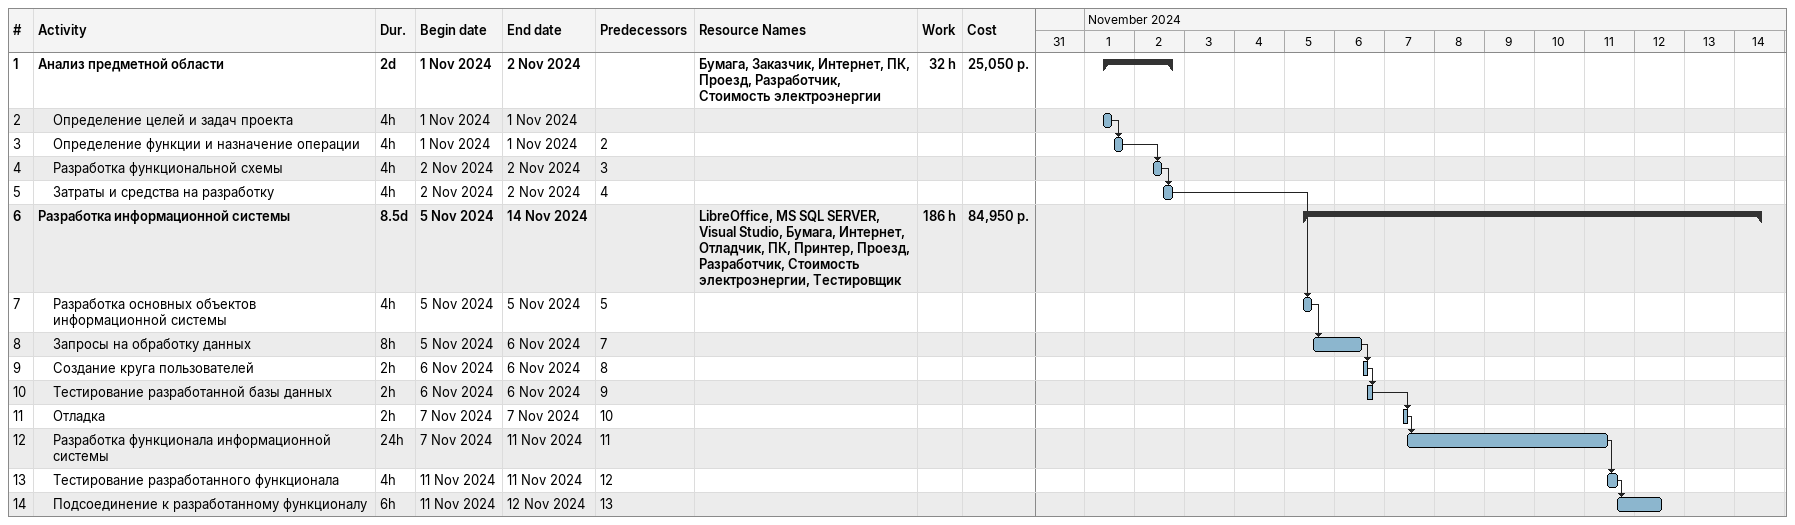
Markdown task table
| ID | Level | Task | Duration | Start | Finish | Predecessors | Resources | Work (h) | Cost (р.) |
|---|---|---|---|---|---|---|---|---|---|
| 1 | 1 | **Анализ предметной области** | 2d | 2024-11-01 | 2024-11-02 |  | Бумага, Заказчик, Интернет, ПК, Проезд, Разработчик, Стоимость электроэнергии | 32 | 25050 |
| 2 | 2 | Определение целей и задач проекта | 4h | 2024-11-01 | 2024-11-01 |  |  |  |  |
| 3 | 2 | Определение функции и назначение операции | 4h | 2024-11-01 | 2024-11-01 | 2 |  |  |  |
| 4 | 2 | Разработка функциональной схемы | 4h | 2024-11-02 | 2024-11-02 | 3 |  |  |  |
| 5 | 2 | Затраты и средства на разработку | 4h | 2024-11-02 | 2024-11-02 | 4 |  |  |  |
| 6 | 1 | **Разработка информационной системы** | 8.5d | 2024-11-05 | 2024-11-14 |  | LibreOffice, MS SQL SERVER, Visual Studio, Бумага, Интернет, Отладчик, ПК, Принтер, Проезд, Разработчик, Стоимость электроэнергии, Тестировщик | 186 | 84950 |
| 7 | 2 | Разработка основных объектов информационной системы | 4h | 2024-11-05 | 2024-11-05 | 5 |  |  |  |
| 8 | 2 | Запросы на обработку данных | 8h | 2024-11-05 | 2024-11-06 | 7 |  |  |  |
| 9 | 2 | Создание круга пользователей | 2h | 2024-11-06 | 2024-11-06 | 8 |  |  |  |
| 10 | 2 | Тестирование разработанной базы данных | 2h | 2024-11-06 | 2024-11-06 | 9 |  |  |  |
| 11 | 2 | Отладка | 2h | 2024-11-07 | 2024-11-07 | 10 |  |  |  |
| 12 | 2 | Разработка функционала информационной системы | 24h | 2024-11-07 | 2024-11-11 | 11 |  |  |  |
| 13 | 2 | Тестирование разработанного функционала | 4h | 2024-11-11 | 2024-11-11 | 12 |  |  |  |
| 14 | 2 | Подсоединение к разработанному функционалу | 6h | 2024-11-11 | 2024-11-12 | 13 |  |  |  |
